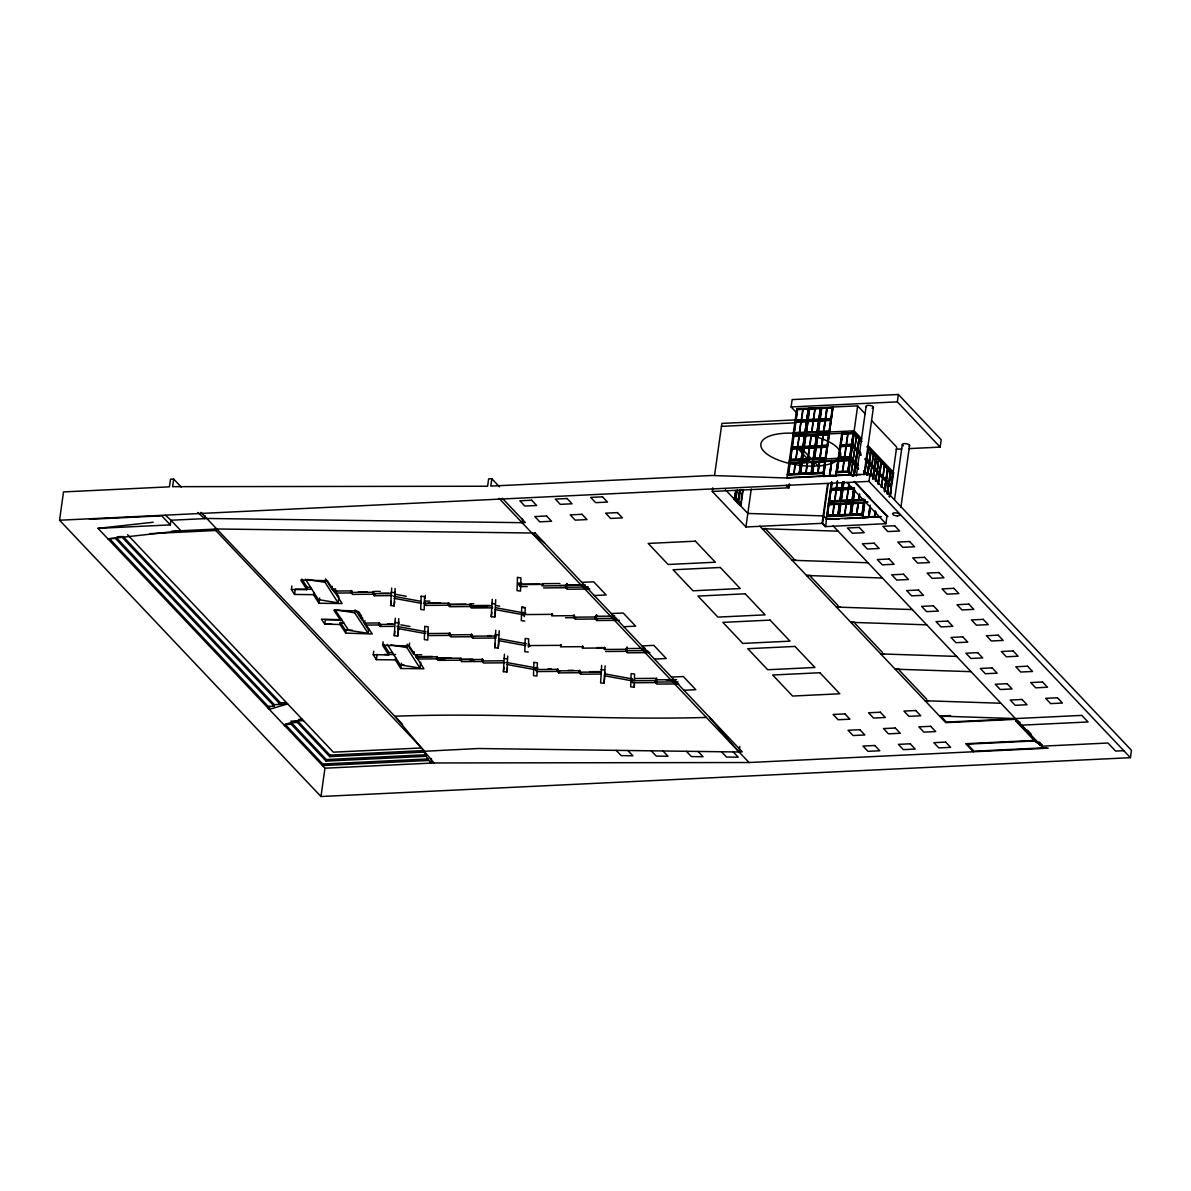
<?xml version="1.0" encoding="UTF-8"?>
<svg xmlns="http://www.w3.org/2000/svg" width="1191" height="1191" viewBox="0 0 1191 1191"><rect width="100%" height="100%" fill="white"/><g stroke="black" fill="none" stroke-linecap="round" stroke-linejoin="round"><path stroke-width="1.5" d="M394.697 601.708L394.102 605.921L390.648 605.49L391.675 588.056M394.102 605.921L395.129 588.488M398.33 631.87L397.734 636.083L394.281 635.652L395.293 618.218M397.734 636.083L398.762 618.65M398.523 630.471L398.613 627.94M425.217 598.477L425.321 595.351M495.501 611.489L494.712 617.102L491.258 616.685L492.27 599.252M494.712 617.102L495.724 599.668M499.074 639.999L498.21 648.127L494.741 647.696L495.769 630.262M498.21 648.127L499.223 630.694M507.47 667.868L506.875 672.066L503.421 671.635L504.448 654.216M506.875 672.066L507.708 656.047M524.978 614.467L525.201 607.842L521.732 607.425L521.316 620.645L524.769 621.077M528.417 647.13L528.685 638.867L525.231 638.436L524.799 651.671L528.268 652.087M601.649 665.427L600.621 682.86L604.09 683.277L605.088 672.245M604.09 683.277L605.102 665.843M634.356 680.642L634.565 674.017L631.111 673.6L630.679 686.82L634.148 687.252L634.252 683.947M173.678 479.05L172.606 486.672L487.61 486.241L488.638 478.886L491.823 478.722L490.796 486.092L711.905 475.492L787.177 478.008L870.025 474.033L1131.45 750.315L1130.408 757.684L320.974 796.511L59.55 520.229L63.525 491.913L169.42 486.836L170.492 479.199L173.678 479.05L181.345 487.149M1048.229 748.171L749.02 762.523L434.03 762.969L324.949 768.195L98.004 528.357L170.313 524.889L170.953 520.244L165.549 515.346M204.971 515.643L204.554 518.636L197.795 512.517M268.035 708.05L268.258 706.501L109.453 538.66L115.348 538.377L274.153 706.218L274.377 704.67L116.837 538.183M269.747 706.293L269.3 709.389L287.671 703.896L278.813 704.328M291.393 589.485L306.846 589.664L300.772 580.077L327.391 580.702L342.1 603.539L318.92 603.256L313.471 594.666L294.534 594.443L291.393 589.485L291.884 585.957M294.534 594.443L295.279 589.143L311.804 589.337M274.377 704.67L280.287 704.387L280.495 702.839L122.956 536.352M285.111 726.093L285.334 724.545L291.229 724.262L326.081 761.109L426.08 756.3L430.844 763.118L431.484 758.533M306.846 589.664L307.174 587.357L301.933 579.079M291.229 724.262L291.453 722.714L297.348 722.431L329.713 756.642L423.802 752.131L426.304 754.766L426.08 756.3M313.471 594.666L313.799 592.359M297.348 722.431L297.571 720.883L329.937 755.094L424.026 750.583L423.802 752.131M318.92 603.256L319.664 597.956M305.417 579.124L318.399 599.624L338.08 602.854L325.083 582.354L325.5 579.362M335.758 589.113L331.872 589.069L332.259 586.359M333.286 590.632L334.537 589.873L335.43 591.972L333.286 590.632L334.433 590.617M334.284 591.972L333.391 589.887M335.43 591.972L335.534 591.227M351.628 592.924L335.564 593.058L335.892 590.81M338.08 602.854L338.914 596.87L336.979 593.818M331.991 624.307L324.696 624.084L321.436 619.141L340.254 619.737L340.507 617.95M340.254 619.737L333.927 610.239L356.958 610.968L372.217 633.969L345.732 633.106L340.075 624.516L340.358 622.476L343.767 622.908L340.298 622.893M285.334 724.545L322.672 764.012L322.463 765.56L428.358 760.483M320.974 796.511L324.949 768.195M326.081 761.109L326.304 759.56L291.453 722.714M375.239 594.235L352.432 594.413L350.943 592.403L351.509 590.483M345.732 633.106L346.164 630.039M329.713 756.642L329.937 755.094M340.358 622.476L345.137 629.756L368.168 633.329L354.68 612.829L355.097 609.837M362.645 617.667L362.258 620.377L356.154 611.102M381.075 624.962L366.188 625.081L364.699 623.057L365.012 620.824M392.003 595.604L374.257 595.738L372.768 593.714L373.096 591.48L380.227 591.421M373.23 592.567L374.123 594.651L374.227 593.907M368.168 633.329L368.793 628.833M374.257 595.738L374.584 593.49M409.615 643.125L409.228 645.924L423.936 668.761L400.757 668.493L395.308 659.888L376.371 659.665L373.23 654.708L373.721 651.179M394.013 626.362L380.108 626.466L378.619 624.441L379.185 622.536M379.08 623.295L379.959 625.379L380.063 624.635M380.108 626.466L380.42 624.218M376.371 659.665L377.115 654.365M373.23 654.708L388.683 654.886L382.609 645.299L383.1 641.77M390.648 605.49L391.244 601.291M395.218 591.763L395.114 594.89M388.683 654.886L389.01 652.579L383.77 644.301M394.281 635.652L394.876 631.438M398.836 621.925L398.747 625.052M395.308 659.888L395.635 657.581M400.757 668.493L401.501 663.179M387.254 644.361L400.236 664.861L419.917 668.077L406.92 647.576L407.337 644.584M414.096 651.581L413.709 654.306L407.382 644.301M437.142 658.876L417.639 659.025L416.15 657L416.463 654.767L421.793 654.722M417.505 657.938L416.508 656.598L417.267 654.752M450.436 605.207L425.768 605.4L424.279 603.375L424.591 601.127L429.877 601.098M425.738 603.569L425.634 604.313L424.636 602.974M419.917 668.077L420.751 662.092M450.004 635.399L428.954 635.562L427.465 633.538L427.792 631.304M427.822 633.136L427.926 632.376M460.843 660.171L437.946 660.365L436.457 658.34L437.023 656.435M470.505 606.532L449.469 606.71L447.98 604.686L448.545 602.78M448.426 603.524L449.32 605.624L449.528 604.12M473.586 636.709L450.779 636.887L449.29 634.863L449.617 632.615M461.498 660.588L460.604 658.489L461.602 659.829M469.805 606.011L491.168 605.847L492.657 607.857L471.294 608.02L469.805 606.011L470.117 603.763L473.69 603.733M487.179 606.815L471.145 606.948L470.147 605.594L471.026 604.849M494.578 636.009L496.066 638.019L472.619 638.197L471.115 636.188L471.442 633.94M504.835 662.821L483.457 662.985L481.968 660.975L482.281 658.727M483.189 659.799L482.325 660.558L483.323 661.913M491.258 616.685L491.838 612.472M494.741 647.696L495.337 643.497M107.964 538.883L180.913 530.769L170.953 520.244L207.74 518.472L522.09 522.685L522.611 519.008M503.421 671.635L504.016 667.436M524.442 616.596L522.938 614.586L523.266 612.338M528.7 643.348L528.372 645.582L561.467 645.328M528.834 644.42L529.727 646.519M559.859 583.53L542.396 583.664L542.084 585.912L566.529 585.719L566.842 583.471M559.651 671.382L536.843 671.56L535.355 669.536L535.667 667.302M535.816 668.374L536.709 670.473M552.073 613.603L551.761 615.851L574.553 615.673M552.103 615.434L552.207 614.69M589.813 589.054L567.05 589.232L565.546 587.223L565.874 584.975L585.138 584.826M566.871 585.302L567.095 583.813M566.901 588.16L567.005 587.401M581.476 672.707L558.668 672.885L557.18 670.861L557.745 668.955M560.812 644.584L560.499 646.832L583.292 646.653M560.857 646.415L560.961 645.671M557.537 670.459L557.641 669.699M558.534 671.798L558.639 671.054M558.668 672.885L558.996 670.637M597.614 619.007L575.074 619.186L573.586 617.176L573.898 614.928M574.032 616.015L574.151 615.256M574.925 618.099L575.03 617.355M584.141 584.826L583.828 587.074L585.734 589.098M601.306 674.046L580.493 674.21L579.005 672.186L579.57 670.28M582.637 645.909L582.325 648.157L605.117 647.978M579.466 671.024L580.359 673.123L580.464 672.364M619.409 620.332L596.631 620.511L595.143 618.501L595.455 616.253L614.72 616.104M595.604 617.34L596.497 619.424L596.602 618.68M596.438 614.75L596.11 616.998L573.586 617.176M596.468 616.581L596.676 615.077M596.631 620.511L596.944 618.263M604.611 648.321L604.462 647.234L604.15 649.467L626.689 649.303L627.002 647.055M613.737 616.104L613.425 618.352L615.33 620.362M649.973 652.638L627.195 652.817L625.707 650.792L626.019 648.559L645.299 648.395M627.032 648.887L627.24 647.383M655.958 682.592L632.555 682.785L631.066 680.761L631.379 678.513M632.406 681.699L631.617 678.855M634.148 687.252L634.535 684.438M644.301 648.41L643.989 650.658L645.894 652.668M678.781 683.917L656.792 684.081L655.303 682.071L655.616 679.823L676.637 679.659M634.982 678.498L656.583 678.319L656.271 680.567L631.066 680.761M656.628 680.15L656.583 678.319M656.851 681.505L656.643 683.009L655.645 681.654M673.883 679.674L673.57 681.922L675.476 683.932M862.775 514.572L826.614 516.298L825.765 526.586L822.653 523.296L745.923 526.973L712.307 491.451L712.813 487.834M714.585 475.179L721.865 423.415L796.154 419.857M740.847 501.992L739.983 505.565L734.296 499.55L735.041 494.22M735.681 490.826L734.49 499.342L735.606 499.282L741.01 504.984L743.154 489.68L742.038 489.724M735.904 490.647L734.296 499.55M735.606 499.282L736.797 490.781M737.244 490.067L736.053 498.463L738.092 500.622M739.909 490.141L738.003 502.23L739.522 490.543M740.058 490.305L737.869 502.081M740.489 489.635L738.822 501.396L740.876 503.555L742.767 490.111M741.353 498.434L742.097 493.104M745.923 526.973L751.253 489.01M739.849 746.474L739.06 751.997L478.306 748.514L424.234 751.283M797.404 413.605L791.107 406.95L792.149 399.58L898.386 394.489L941.203 439.747L940.161 447.101L909.031 448.605M787.177 478.008L787.281 474.718L823.755 473.303M865.202 413.843L857.624 405.863L796.824 408.677L787.281 474.718M789.752 463.016L788.248 474.42L799.444 473.839L800.992 462.48L789.752 463.016L800.754 462.57L799.161 473.899L800.754 462.57M795.558 421.733L794.04 433.152L805.235 432.571L806.828 421.242L795.558 421.733L806.56 421.301L804.967 432.631L806.56 421.301M797.315 409.242L795.796 420.661L806.992 420.066L808.555 408.707L797.315 409.242L808.317 408.811L806.724 420.125L808.317 408.811M788.591 474.078L793.712 473.795L788.591 474.078L790.065 463.373L795.246 463.15M790.63 459.577L795.752 459.294L790.63 459.577L792.104 448.858L797.285 448.65M804.937 432.229L794.367 432.765L795.871 422.09L801.052 421.882M796.154 420.304L801.26 420.021L796.154 420.304L797.628 409.6L802.808 409.391M788.963 484.127L788.442 487.804L786.149 485.377M712.307 491.451L789.038 487.774L789.544 484.156M793.668 474.122L795.26 462.793M795.707 459.622L797.3 448.292M799.057 435.787L797.419 447.087M801.215 420.349L802.808 409.019M794.01 474.137L795.603 462.823M797.642 448.307L796.02 459.607M797.806 447.146L799.399 435.817M801.573 420.363L803.166 409.049M803.032 447.98L801.483 459.339L790.273 459.92L791.792 448.516L803.062 448.01L791.866 448.59M804.788 435.474L803.24 446.848L791.955 447.34L793.548 436.01L804.818 435.519L793.623 436.085M801.409 461.959L799.563 474.375M808.957 408.185L805.369 433.107M811.607 461.974L801.811 462.436L800.292 473.854L811.458 473.229M814.852 447.488L813.259 458.818L815.091 447.399L803.836 447.935L802.332 459.354L813.498 458.729M805.682 435.519L816.877 434.938L805.592 435.43L804.014 446.759L815.284 446.268M818.872 420.631L807.617 421.167L806.024 432.482L817.309 431.991M809.359 408.662L820.361 408.23L818.768 419.56L820.599 408.126L809.359 408.662L807.855 420.081L819.051 419.5M800.62 473.467L805.756 473.214L800.62 473.467L802.109 462.793L807.29 462.584M802.645 458.967L807.796 458.714L802.645 458.967L804.148 448.292L809.329 448.069M806.426 432.184L811.577 431.946L806.426 432.184L807.93 421.51L813.111 421.301M808.168 419.694L813.349 419.485L808.168 419.694L809.672 409.019L814.852 408.811M806.471 432.229L807.96 421.554M807.304 462.212L805.682 473.512M807.751 459.041L809.344 447.712M811.533 432.273L813.125 420.944M813.274 419.768L814.867 408.439M806.069 473.571L807.662 462.242M808.332 457.448L809.686 447.742M811.443 435.236L809.82 446.521M811.875 432.288L813.468 420.959M813.617 419.798L815.21 408.468M812.724 461.914L811.22 473.318L812.813 462.004M816.847 434.909L815.016 446.327L816.609 434.998M818.634 420.721L817.041 432.05L818.634 420.721L807.617 421.167M813.661 459.294L817.175 434.298L813.736 459.384L825.795 458.803L829.308 433.807L825.795 458.803M820.941 407.53L817.517 432.616L821.016 407.62M813.855 461.855L812.351 473.274L823.547 472.693L825.095 461.319L813.855 461.855L824.857 461.423L823.189 472.663M815.895 447.354L814.391 458.773L825.571 458.193L827.135 446.819L815.895 447.354L827.164 446.863M817.651 434.849L816.148 446.268L827.328 445.687L828.891 434.328L817.651 434.849L828.921 434.358M819.661 420.587L818.143 431.991L829.338 431.41L830.901 420.051L819.661 420.587L830.663 420.14L828.981 431.38M821.433 408.081L819.914 419.5L831.11 418.919L832.703 407.59L821.433 408.081L832.435 407.65L830.752 418.89M812.694 472.916L814.197 462.242L819.348 462.004L817.845 472.678L812.694 472.916L817.845 472.678M814.733 458.416L816.207 447.712L821.388 447.503L819.884 458.178L814.733 458.416L819.884 458.178M823.145 434.998L817.964 435.206L816.49 445.925L821.641 445.672L823.1 434.968M818.5 431.648L819.959 420.944L825.14 420.721L823.651 431.41L818.47 431.618L823.651 431.41M820.242 419.113L825.423 418.904L820.242 419.113L821.745 408.439L826.882 408.185M821.403 447.131L819.765 458.431M821.567 445.97L823.16 434.641M825.155 420.363L823.532 431.663M819.706 461.661L818.083 472.946M820.152 458.49L821.745 447.161M823.502 434.655L821.879 445.955M823.919 431.708L825.512 420.393M825.691 419.217L827.283 407.888M827.06 445.747L828.653 434.417M837.973 462.227L836.052 475.864L823.517 476.46L823.443 472.976M823.219 476.147L825.393 460.679L823.874 476.072L829.517 475.805M823.517 476.46L825.512 460.813M823.651 476.251L829.785 476.162L831.943 460.828M827.641 483.546L822.058 523.325L825.169 526.616L885.881 523.698L886.953 516.328L854.2 481.745M822.653 523.296L828.236 483.516M829.293 475.983L831.571 461.215L825.929 461.483M829.606 475.968L831.66 460.381L829.919 475.953M826.703 516.388L831.407 482.206M830.618 489.963L829.055 501.337L840.295 500.801L841.814 489.382L830.648 490.007M831.69 482.325L830.812 488.831L842.052 488.295L842.886 481.745M828.862 504.359L827.343 515.777L828.862 504.359L839.863 503.927L828.579 504.418L827.03 515.792L838.27 515.256L839.774 503.838M835.561 475.685L837.839 460.902L832.196 461.185M835.874 475.671L838.047 460.202M861.435 440.67C845.55 425.902 864.681 433.316 841.754 433.182L838.241 458.178L850.285 457.612L857.922 465.681M836.931 472.083L838.449 460.679L849.719 460.188L848.126 471.502L836.856 472.008L838.524 460.753L849.451 460.247L847.858 471.562L849.451 460.247M838.955 457.657L840.474 446.238L851.759 445.747L850.166 457.076L838.881 457.567L840.474 446.238M840.712 445.151L842.231 433.747L853.515 433.241L851.922 444.571L840.712 445.151L842.305 433.822M837.258 471.71L842.439 471.502L837.258 471.71L838.762 461.036L843.943 460.828M832.449 515.48L834.042 504.165M834.489 501.039L836.082 489.709M837.288 481.09L836.201 488.504M832.807 515.509L834.4 504.18M834.831 501.054L836.424 489.724M837.571 481.045L836.558 488.518M843.943 460.455L842.32 471.755M845.982 446.03L844.359 457.314M846.146 444.853L847.739 433.524M842.707 471.8L844.3 460.485M844.732 457.374L846.325 446.044M848.081 433.554L846.459 444.839M837.958 514.899L839.432 504.18L837.958 514.899L832.807 515.152M841.486 489.769L839.997 500.443L841.456 489.724L836.35 490.022M841.754 487.938L842.469 482.563L841.754 487.938L836.603 488.191M840.786 501.351L843.466 481.626M851.907 503.346L840.638 503.838L839.074 515.212L850.314 514.676L851.863 503.302L840.906 503.778L839.313 515.107M843.734 481.745L842.871 488.25L854.111 487.715M844.017 481.685L843.109 488.161M848.349 472.127L857.654 405.848M848.662 475.06L850.3 459.622L789.35 462.54M861.688 438.839L854.141 430.859L793.31 433.673L793.146 435.608L854.081 432.69L850.568 457.686L811.711 459.547M852.384 475.581L848.692 471.681L850.27 460.47L855.168 465.458M850.791 457.359L852.473 446.015L857.207 451.032L855.614 462.361L850.97 457.165M852.548 444.853L854.051 433.524L858.696 438.72M844.508 514.914L846.101 503.585M846.533 500.458L848.126 489.129M848.29 487.953L848.841 484.067M844.851 514.929L846.444 503.599M846.89 500.473L848.468 489.144M848.647 487.982L849.123 484.022M852.741 462.897L851.118 474.36L852.533 463.225M853.143 459.934L854.766 448.456M854.81 448.605L853.098 459.786M853.5 475.045L855.064 465.324M852.637 444.675L857.371 449.856L858.964 438.526L854.141 433.524M855.391 465.026L853.411 476.326L848.945 471.606M855.466 463.091L859.173 438.05L855.451 463.061M853.873 475.76L855.376 464.996M854.111 475.596L855.555 465.875M858.473 465.383L855.793 462.763L857.58 451.419M857.743 450.243L860.751 453.161L857.773 450.079L859.262 438.898L861.822 441.519M854.304 475.269L855.555 466.306L858.473 469.373M857.848 450.079L859.277 439.33M844.866 514.572L850.017 514.318L851.476 503.614L846.369 503.897M846.89 500.116L852.041 499.863L853.545 489.188L848.394 489.441M851.833 503.257L850.314 514.676M852.354 500.22L841.069 500.711L842.662 489.382L853.947 488.891L852.354 500.22L853.858 488.801M854.513 488.191L852.756 500.696M856.403 475.522L866.125 406.28M863.966 502.766L852.682 503.272L851.133 514.631L862.373 514.095L863.966 502.766L852.964 503.212L851.446 514.616M854.483 490.424L853.158 500.175L864.398 499.639M854.766 490.364L853.396 500.086M856.552 514.333L858.145 503.004M858.592 499.878L859.381 494.205L858.666 499.58L853.515 499.833M856.642 514.036L851.461 514.259L856.642 514.036L858.13 503.361L852.994 503.614M858.488 503.019L856.865 514.318M859.664 494.161L858.905 499.863M863.951 474.822L873.42 407.411M866.557 460.917L864.934 472.38L866.467 460.917M867.078 474.673L868.864 463.344M865.574 458.52L869.147 462.316L870.621 450.838M856.91 513.991L862.061 513.738L863.52 503.034L858.413 503.317M863.877 502.676L862.373 514.095M875.847 456.749L870.919 451.374L869.341 462.704L871.112 451.836L873.36 454.218M867.852 475.015L869.266 464.341L874.09 469.254M862.358 517.519L864.532 502.066L862.552 517.728M863.951 510.046L862.626 517.028L868.835 517.43L844.598 518.71M864.458 506.398L864.413 502.081M1130.408 757.684L868.998 481.402L870.025 474.033M870.353 476.251L871.797 466.544M873.494 453.89L871.961 465.368M870.576 475.76L871.752 466.872M873.584 454.366L871.782 464.907M872.586 478.648L874.149 468.926L872.824 478.782M874.343 467.423L869.609 462.51C879.226 483.084 875.579 434.938 874.358 467.899M872.914 478.782L876.04 456.108M879.405 473.14L874.611 468.271L876.219 456.942L880.938 462.138M879.524 473.274L874.804 468.093L876.382 457.404L878.556 459.696L877.261 470.519L878.764 459.845M868.403 517.311L870.13 505.088M868.626 517.207L869.966 506.89M868.745 517.341L870.1 507.515M869.37 515.137L870.13 509.659M875.459 481.104L876.799 472.202M877.142 470.847L878.601 459.384M877.841 483.531L879.241 474.301M879.211 473.14L880.998 461.81M877.931 483.531L881.325 461.453L878.362 482.95M878.288 484.543L879.732 474.822M879.896 473.646L881.414 462.302L887.444 469.016M862.671 517.847L874.76 516.686L875.221 510.894M874.581 516.924L875.445 511.609M874.894 516.909L875.623 511.802M875.013 517.043L875.742 511.877M878.869 517.073L875.206 517.236L875.311 513.946M881.31 487.298L882.65 478.335L881.444 487.432M884.347 491.168L885.732 481.372M887.489 468.852L885.896 480.196L879.702 473.661M884.481 491.094L885.925 481.372L879.509 474.807M881.414 462.302L887.682 468.852L886.089 480.196L879.911 473.497L885.851 479.765M884.556 491.779L888.024 468.554M940.161 447.101L897.344 401.858L898.386 394.489M884.853 491.615C883.945 470.266 895.617 489.561 889.469 496.483M886.58 480.539L891.3 485.734L886.387 480.732L887.995 469.403L892.714 474.584M885.151 491.258L886.402 482.355L890.883 487.089M886.402 480.732C886.923 460.932 893.205 472.753 889.052 482.965M887.25 493.55L888.501 484.663L887.548 493.684M888.828 482.831L890.258 472.157M887.31 494.176L888.754 484.469M888.843 483.308L890.466 471.83M889.215 496.841L889.588 493.521M891.434 481.104L892.074 476.206M891.002 485.6L892.788 474.256M889.692 496.811L896.674 447.101L871.484 420.497M890.094 495.352L893.741 472.574L867.986 445.494M894.59 499.371L902.272 444.705A3.692 1.429 8 0 1 906.783 443.796A3.692 1.429 8 0 1 909.15 446.178M900.872 507.44L909.582 445.494M1015.655 720.838L1017.873 720.734L1017.65 722.267L1037.569 743.318L1037.793 741.785L1035.574 741.889L1015.655 720.838L1015.878 719.304L945.788 722.654L759.858 526.154M1124.408 750.658L1115.595 751.074L1107.972 743.02L1041.559 746.206L1041.783 744.658L1039.564 744.762L1039.788 743.214M850.106 459.532L850.984 458.58L850.27 457.672L850.106 459.532L857.669 467.512M867.137 446.476L892.997 473.958L893.161 472.098M808.034 459.726L789.439 460.619L789.365 462.45M283.845 724.753L302.201 719.275L298.673 719.438M98.004 528.357L153.207 522.224M791.107 406.95L897.344 401.858M808.227 409.079L803.076 409.332M815.135 408.751L820.271 408.513M827.194 408.171L832.345 407.932M801.588 420.006L806.694 419.723M813.632 419.426L818.738 419.143M825.705 418.845L830.812 418.562M831.318 419.53L795.156 421.272M830.574 420.423L825.423 420.676M721.448 426.363L795.737 422.805M794.367 432.765L799.503 432.527M811.89 431.931L817.041 431.678M823.919 431.35L829.04 431.068M793.146 435.534L829.308 433.807M799.042 436.159L793.861 436.368L792.387 447.072L797.508 446.789M799.325 436.1L804.461 435.861M811.369 435.519L816.475 435.236M823.428 434.953L828.564 434.7M848.007 433.837L853.113 433.554M854.141 434L856.612 436.427M809.582 446.253L804.401 446.461L805.905 435.787L811.056 435.534M846.22 444.571L841.04 444.779L842.543 434.105L847.694 433.852M851.654 444.258L846.503 444.511M803.925 448.01L815.12 447.444M802.704 448.352L797.568 448.605M814.763 447.771L809.612 448.024M821.671 447.444L826.807 447.206M845.967 446.387L840.786 446.595L839.327 457.314L844.464 457.061M846.25 446.327L851.386 446.089M852.473 446.491L857.029 451.21M857.192 449.394L852.458 444.853L857.058 449.722M896.198 449.215L901.691 448.947M860.423 454.932L857.52 451.851L856.076 462.599L858.026 464.654M796.064 459.279L801.171 458.997M809.791 458.58L813.23 458.416M820.167 458.118L825.303 457.88M844.747 457.016L849.898 456.763M808.57 459.637L789.633 460.604M825.482 460.932L838.211 460.515L825.631 461.17M801.885 462.51L810.982 462.078M866.601 459.413L869.058 461.84M811.011 462.361L807.572 462.525M819.631 461.944L824.768 461.706M850.359 460.932L854.989 465.651M855.436 461.9L850.88 457.165M866.557 461.379L868.805 463.671M880.849 462.138L876.293 456.942M868.73 463.671L865.217 459.696M874.804 468.093L879.36 472.812M874.194 469.075L869.162 463.865L867.584 475.194L870.755 450.526L867.316 474.822L863.624 471.026M794.025 473.78L799.131 473.497M811.22 472.961L806.069 473.199M818.128 472.619L823.279 472.38M842.722 471.442L847.858 471.204M848.855 471.785L836.29 472.708M787.519 474.956L823.666 473.214M844.821 472.202L848.543 472.112M876.978 472.023L875.683 481.238L876.933 472.336M848.275 474.643L829.844 475.462L836.052 475.864M786.864 477.68L823.026 475.938M867.227 474.346L865.053 472.053M892.908 473.944L867.733 447.325M892.818 474.405L888.084 469.403M879.658 475.254L885.925 481.372M59.55 520.229L868.998 481.402M89.444 519.306L161.753 515.837L170.313 524.889M891.136 485.273L886.67 480.539M831.169 488.489L836.29 488.206M843.228 487.908L848.334 487.625M848.647 487.61L852.086 487.447M830.916 490.32L836.067 490.067M848.111 489.486L842.975 489.739M864.547 492.717L866.929 495.233M171.653 531.216L217.7 528.998L535.235 533.062M869.579 498.017L867.897 495.471L866.884 495.59L887.995 516.626M739.894 505.044L741.01 504.984M149.634 533.672L215.779 530.486M829.412 500.994L834.534 500.711M839.997 500.443L834.846 500.696M841.471 500.414L846.622 500.16M864.085 499.282L858.949 499.535M828.46 503.897L828.653 501.843L865.47 500.086M828.728 501.932L864.8 500.116M117.046 536.769L121.467 536.56L280.287 704.387M828.37 503.808L867.748 501.992M864.592 502.26L867.733 502.111M828.891 504.776L834.028 504.522M834.31 504.463L839.461 504.225M840.935 504.195L846.057 503.912M522.09 522.685L525.276 522.536L502.289 498.24M826.926 516.626L863.088 514.899M874.462 516.373L869.117 516.954M881.459 516.596L826.197 519.246L839.164 518.978M765.917 528.521L762.255 528.7L838.122 531.186M795.782 560.098L792.134 560.276L868.001 562.762M581.893 582.369L593.699 581.803L606.145 594.964L594.339 595.53M810.208 575.327L806.545 575.506L882.412 578.007M611.4 613.559L623.206 612.993L635.652 626.153L623.846 626.719M840.072 606.904L836.424 607.082L912.291 609.569M854.513 622.164L850.865 622.342L926.732 624.828M642.023 645.924L653.829 645.358L666.275 658.519L654.469 659.085M884.392 653.74L880.745 653.919L956.611 656.405M671.516 677.098L683.321 676.533L695.782 689.693L683.976 690.259M898.833 669L895.17 669.178L971.037 671.664M280.495 702.839L286.406 702.556M268.258 706.501L274.153 706.218M290.827 721.21L303.467 720.6M928.697 700.576L925.05 700.755L1000.916 703.241M950.522 715.553L939.565 716.089L1015.432 718.575L1081.83 715.389L1088.053 721.969L1021.655 725.155M950.239 716.089L941.158 716.535L946.428 722.103L1015.402 718.798M421.54 747.948L333.346 752.176L127.586 534.729M1017.65 722.267L1019.868 722.163L1019.66 723.711L1039.564 744.762M326.304 759.56L426.304 754.766M322.672 764.012L428.566 758.935M1035.798 740.355L965.693 743.705L973.33 751.774M1036.334 740.847L967.3 744.152L973.97 751.208L1046.651 747.725M518.502 583.114L521.598 583.084M539.94 584.022L519.068 584.185L520.065 585.54M543.051 584.409L518.71 584.602L520.214 586.612L527.166 586.567M559.889 585.362L580.136 585.198M565.546 587.223L588.324 587.044M543.572 587.922L566.276 587.744M351.926 590.9L334.076 591.034L335.564 593.058M358.312 591.927L367.081 591.867M350.943 592.403L373.751 592.225M380.182 593.252L388.995 593.178M372.768 593.714L390.499 593.58M428.165 602.944L440.491 602.84M424.279 603.375L448.947 603.182M450.079 604.254L465.86 604.135M447.98 604.686L470.773 604.507M470.147 605.594L489.65 605.445M522.76 613.082L525.856 613.067M522.938 614.586L552.728 614.348M565.517 617.772L576.042 617.682M595.143 618.501L616.73 618.323M364.699 623.057L379.587 622.953M387.581 623.965L392.747 623.92M378.619 624.441L394.266 624.322M427.465 633.538L450.272 633.359M449.29 634.863L472.098 634.684M487.67 635.652L491.258 635.622M471.115 636.188L496.483 635.994M596.706 647.636L601.961 647.591M625.707 650.792L647.294 650.628L649.199 652.638M605.638 651.492L626.436 651.328M416.508 656.598L432.467 656.464M416.15 657L437.425 656.837M450.898 657.819L436.799 657.923L437.797 659.278L444.853 659.219M436.457 658.34L461.125 658.147M460.5 659.233L472.782 659.144M482.95 659.472L460.143 659.65L461.632 661.66L482.683 661.496M470.266 660.514L473.765 660.484M481.968 660.975L503.331 660.811M534.938 668.047L538.034 668.032M547.994 669.029L551.493 669M535.355 669.536L558.162 669.357M568.062 670.369L573.318 670.325M557.18 670.861L579.987 670.682M589.768 671.694L600.16 671.605M579.005 672.186L601.544 672.007M631.409 680.359L635.011 680.329M666.365 680.076L675.133 680.001M655.303 682.071L678.066 681.892M352.194 630.158L348.546 630.188L335.058 609.688L354.68 612.829M706.174 717.458C602.378 720.376 498.612 712.352 394.846 716.223L434.03 762.969M400.236 664.861L403.898 664.846M341.772 619.901L325.307 619.782L324.696 624.084L340.075 624.516M307.174 587.357L310.657 587.401M334.641 589.515L335.43 589.53M335.922 591.54L336.711 591.555M382.609 645.299L409.228 645.924M389.01 652.579L392.494 652.623M384.455 654.455L395.472 654.574M491.675 603.45L495.143 603.882M391.08 592.269L394.534 592.701M495.173 634.475L498.627 634.907M394.712 622.431L398.166 622.863M601.053 669.625L604.507 670.057M503.853 658.415L507.306 658.846M307.204 579.422L325.083 582.354M390.827 644.941L406.92 647.576M521.807 606.978L525.231 607.589M495.992 605.504L499.639 606.174M495.679 607.738L522.968 612.755M494.89 609.554L522.179 614.571M395.397 594.309L406.31 596.319M393.253 596.229L420.557 601.247M394.281 598.373L421.584 603.39M499.178 638.763L526.467 643.78M498.389 640.579L525.678 645.596M400.846 624.813L409.942 626.481M396.886 626.377L426.006 631.736M397.913 628.535L425.202 633.552M605.058 673.912L632.347 678.944M604.269 675.729L631.558 680.746M506.041 662.375L533.33 667.392M507.068 664.518L534.357 669.536M903.403 445.851L902.272 444.705M532.049 533.211L544.749 543.2M200.981 512.368L402.558 724.456M854.081 432.69L861.406 440.402M867.167 447.191L870.74 450.987L868.12 448.426M871.023 451.374L876.025 456.57M859.113 438.869L861.599 441.504M857.505 450.287L860.006 452.922M865.381 458.535L868.835 462.182M869.326 462.704L874.12 467.765M860.765 454.099L852.324 445.181L840.072 445.776L852.041 445.106L860.572 454.113M865.381 458.982L891.344 486.419L865.187 458.997M857.386 451.434L861.108 455.349M818.5 420.974L813.393 421.257M863.624 471.472L866.735 474.986M855.183 465.026L858.532 468.569M855.332 465.845L858.026 468.495M849.332 460.485L844.211 460.768M806.441 421.554L801.007 421.852M827.462 446.223L791.39 448.039M826.896 446.923L825.229 458.163M848.26 472.038L852.354 476.147M811.101 435.221L809.478 446.506M854.691 481.417L870.368 498.493M805.205 434.968L801.603 459.875M846.861 482.459L885.91 523.698M874.402 516.745L875.206 517.236M819.363 461.632L817.726 472.931M843.02 489.412L841.352 500.652M818.083 465.904L802.615 449.543L798.923 449.722L814.406 466.083M852.562 502.736L850.716 515.152M840.504 503.317L838.672 515.718M800.635 462.823L795.528 463.105M1039.296 742.023L1041.783 744.658M1027.342 730.053L1031.078 734.013M826.792 519.216L823.681 515.926L747.814 513.44L725.408 489.754M833.09 525.871L1041.559 746.206M786.745 485.347L789.038 487.774M766.453 529.876L793.846 558.817M810.743 576.682L838.136 605.624M855.064 623.518L882.442 652.46M899.369 670.339L926.762 699.296M734.862 499.312L740.251 505.029M491.823 478.722L499.491 486.821M587.133 587.044L589.039 589.069M534.923 532.809L742.246 751.849L739.06 751.997L709.613 717.429M499.103 498.389L749.02 762.523M733.209 751.923L738.197 757.193L726.495 757.029L721.508 751.774M698.105 751.461L703.077 756.717L691.375 756.568L686.403 751.298M663 750.985L667.972 756.255L656.271 756.091L651.283 750.836M627.88 750.524L632.868 755.779L621.151 755.615L616.179 750.36M214.514 529.161L424.026 750.583M626.064 650.39L627.062 651.73M470.266 604.849L471.249 606.189M482.429 659.814L483.427 661.154M416.612 655.854L417.609 657.194M352.402 592.582L351.405 591.242L352.298 593.326M866.452 407.054L866.17 406.667A3.692 1.429 8 0 1 871.038 405.64A3.692 1.429 8 0 1 872.125 408.23M358.565 611.474L361.617 616.119M363.151 621.732L368.629 630.054M416.478 654.752L417.758 656.762M325.545 579.079L331.872 589.069M856.433 475.894A3.692 1.429 8 0 1 860.378 474.673M421.138 596.229L420.706 609.464L424.16 609.881L424.591 596.661L421.138 596.229M424.77 626.392L424.338 639.612L427.792 640.043L428.224 626.823L424.77 626.392M517.475 577.441L517.043 590.662L520.512 591.093L520.929 577.873L517.475 577.441M533.91 662.375L533.479 675.61L536.933 676.041L537.364 662.806L533.91 662.375M449.751 633.701L450.645 635.8L449.751 633.701M471.576 635.026L472.47 637.125L471.576 635.026M801.022 421.48L799.459 432.854L801.022 421.48M802.719 447.98L801.201 459.398L802.719 447.98M804.476 435.489L802.957 446.908L804.476 435.489M813.379 461.304L811.696 473.884L813.453 461.379M826.896 407.828L825.333 419.187L826.896 407.828M833 406.95L829.546 432.035L833 406.95M830.886 489.903L829.383 501.322L830.976 489.992M831.958 482.266L831.139 488.816L832.047 482.355M851.401 445.717L849.883 457.136L851.401 445.717M853.158 433.226L851.639 444.63L853.232 433.301M856.523 435.951L854.9 447.429L856.567 436.1M868.313 448.411L866.691 459.89L868.358 448.56M874.641 469.433L873.286 478.812L874.536 469.909L879.36 474.45L874.641 469.433M884.407 465.815L883.022 476.698L884.332 465.815M820.971 465.681L811.354 466.143A40.286 15.677 8 0 1 761.377 442.308A40.286 15.677 8 0 1 823.472 439.33A40.286 15.677 8 0 1 820.971 465.681M802.928 446.491L797.791 446.744L802.928 446.491M814.986 445.925L809.835 446.163L814.986 445.925M827.03 445.345L821.879 445.583L827.06 445.374M531.677 500.22L519.871 500.786L524.859 506.056L536.665 505.49L531.677 500.22M567.095 498.523L555.289 499.089L560.261 504.359L572.067 503.793L567.095 498.523M602.497 496.826L590.691 497.391L595.679 502.647L607.484 502.081L602.497 496.826M852.786 488.28L830.41 489.352L852.875 488.37M546.609 516.001L534.804 516.581L539.791 521.837L551.597 521.271L546.609 516.001M582.027 514.304L570.221 514.869L575.208 520.139L587.014 519.574L582.027 514.304M617.444 512.606L605.638 513.172L610.611 518.442L622.417 517.877L617.444 512.606M832.494 515.167L827.358 515.405L832.539 515.197M844.553 514.586L839.402 514.825L844.583 514.616M859.247 527.434L847.441 528L852.414 533.255L864.219 532.69L859.247 527.434M894.664 525.722L882.859 526.288L887.831 531.558L899.637 530.992L894.664 525.722M695.41 541.176L648.187 543.438L668.106 564.489L715.329 562.226L695.41 541.176M874.179 543.215L862.373 543.781L867.361 549.051L879.166 548.485L874.179 543.215M909.596 541.518L897.791 542.084L902.778 547.339L914.584 546.773L909.596 541.518M889.126 558.996L877.32 559.576L882.293 564.832L894.099 564.266L889.126 558.996M924.544 557.299L912.738 557.864L917.71 563.135L929.516 562.569L924.544 557.299M720.317 567.482L673.094 569.76L693.013 590.796L740.236 588.533L720.317 567.482M903.537 574.241L891.731 574.806L896.704 580.062L908.51 579.496L903.537 574.241M938.955 572.543L927.149 573.109L932.121 578.364L943.927 577.799L938.955 572.543M745.209 593.803L697.986 596.066L717.905 617.117L765.128 614.854L745.209 593.803M918.469 590.021L906.664 590.587L911.651 595.857L923.457 595.292L918.469 590.021M953.887 588.324L942.081 588.89L947.068 594.16L958.874 593.594L953.887 588.324M933.416 605.817L921.611 606.383L926.583 611.638L938.389 611.072L933.416 605.817M968.834 604.12L957.028 604.686L962 609.941L973.806 609.375L968.834 604.12M770.101 620.109L722.892 622.372L742.797 643.423L790.02 641.16L770.101 620.109M947.842 621.077L936.037 621.642L941.024 626.898L952.83 626.332L947.842 621.077M983.26 619.365L971.454 619.93L976.441 625.201L988.247 624.635L983.26 619.365M962.79 636.857L950.984 637.423L955.956 642.693L967.762 642.128L962.79 636.857M998.207 635.16L986.401 635.726L991.374 640.981L1003.179 640.416L998.207 635.16M795.007 646.43L747.784 648.693L767.704 669.744L814.927 667.481L795.007 646.43M977.722 652.638L965.916 653.219L970.903 658.474L982.709 657.908L977.722 652.638M1013.139 650.941L1001.333 651.507L1006.321 656.777L1018.126 656.211L1013.139 650.941M819.899 672.736L772.676 674.999L792.596 696.05L839.819 693.787L819.899 672.736M992.163 667.898L980.357 668.464L985.329 673.734L997.135 673.168L992.163 667.898M1027.58 666.201L1015.774 666.766L1020.747 672.037L1032.552 671.471L1027.58 666.201M1007.095 683.694L995.289 684.259L1000.276 689.515L1012.082 688.949L1007.095 683.694M1042.512 681.996L1030.706 682.562L1035.694 687.817L1047.499 687.252L1042.512 681.996M1022.042 699.474L1010.236 700.04L1015.208 705.31L1027.014 704.744L1022.042 699.474M1057.444 697.777L1045.653 698.343L1050.626 703.613L1062.432 703.032L1057.444 697.777M844.94 713.915L833.134 714.481L838.107 719.751L849.912 719.185L844.94 713.915M880.343 712.218L868.537 712.784L873.524 718.054L885.33 717.488L880.343 712.218M915.76 710.521L903.954 711.087L908.927 716.357L920.732 715.776L915.76 710.521M859.872 729.711L848.066 730.277L853.039 735.532L864.845 734.966L859.872 729.711M895.29 728.014L883.484 728.579L888.456 733.835L900.262 733.269L895.29 728.014M930.692 726.302L918.886 726.867L923.874 732.137L935.679 731.572L930.692 726.302M874.804 745.492L862.999 746.057L867.986 751.327L879.792 750.762L874.804 745.492M910.222 743.794L898.416 744.36L903.388 749.63L915.194 749.05L910.222 743.794M945.639 742.097L933.833 742.663L938.806 747.918L950.612 747.352L945.639 742.097M897.24 515.852L896.287 515.792A3.692 1.429 8 0 1 893.682 515.093L892.535 513.946A3.692 1.429 8 0 1 895.781 512.845A3.692 1.429 8 0 1 899.786 514.482A3.692 1.429 8 0 1 897.24 515.852"/></g></svg>
